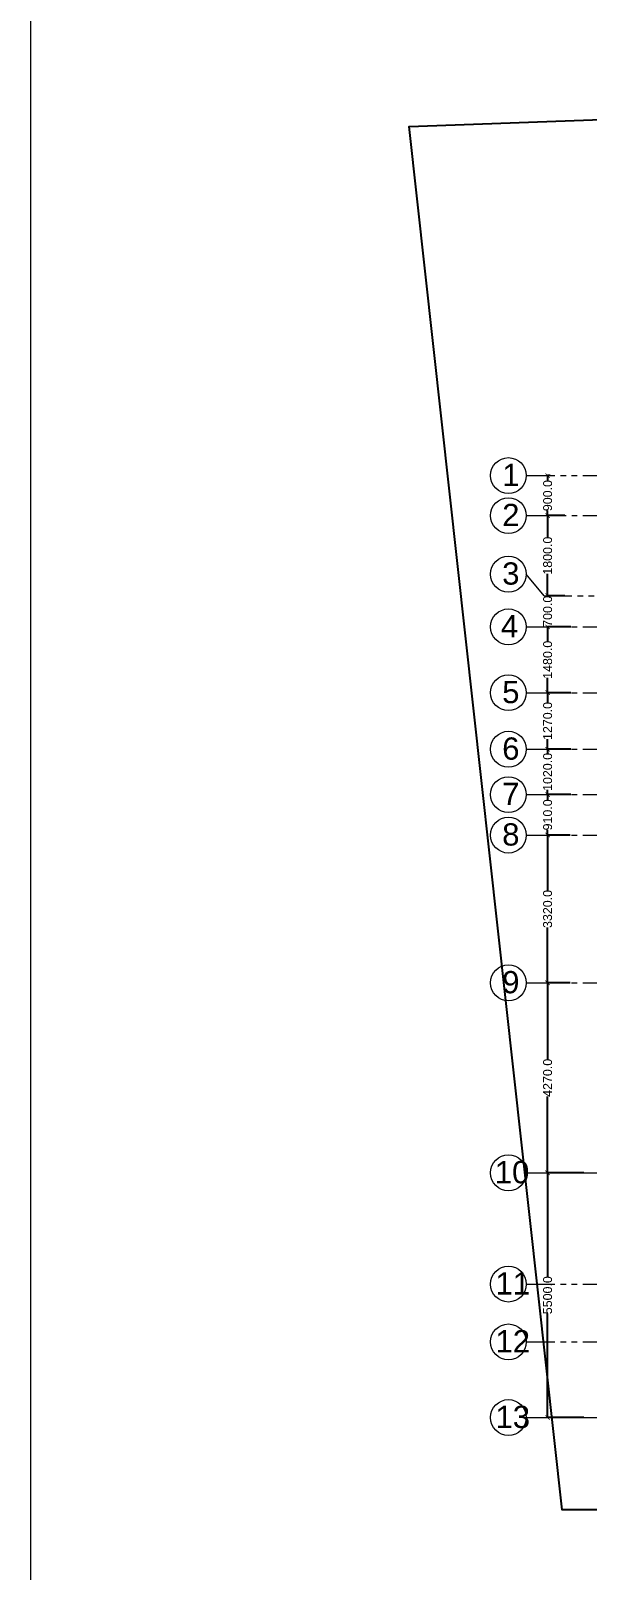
# Model space of a CAD drawing. Header units: millimetres. Extents: x 823088 to 974770, y -118861 to 5314.
# Drawn here: x 894155 to 906656, y -63880 to -29283 of the extents above; entities that cross this region are included whole.
import ezdxf

# ---------------------------------------------------------------- set-up
doc = ezdxf.new("R2010")
doc.units = ezdxf.units.MM
doc.header["$MEASUREMENT"] = 0
doc.linetypes.add('PHANTOM', pattern=[2.5, 1.25, -0.25, 0.25, -0.25, 0.25, -0.25])
doc.styles.get("Standard").update_dxf_attribs({"font": 'arial.ttf'})
doc.dimstyles.new('bigdim', dxfattribs={"dimtxt": 200, "dimasz": 100, "dimexe": 0.18, "dimexo": 0.0625, "dimgap": 0.09, "dimtad": 0, "dimdec": 1, "dimzin": 0, "dimdsep": 46, "dimtxsty": 'Standard', "dimblk": 'ARCHTICK', "dimblk1": 'ARCHTICK', "dimblk2": 'ARCHTICK', "dimcen": 0.09, "dimadec": 0, "dimazin": 0, "dimtfac": 1, "dimtdec": 1, "dimtofl": 0, "dimtmove": 0, "dimatfit": 3, "dimfxl": 1, "dimtolj": 1, "dimtzin": 0, "dimarcsym": 0})

# ---------------------------------------------------------------- blocks, each defined once
blk = doc.blocks.new('asdasdas')
at = {"color": 1, "lineweight": 25}
blk.add_lwpolyline([(920169, -28583), (920695, -60303), (906095, -60303), (902658, -29219)], close=True, dxfattribs=at)
blk = doc.blocks.new('_ArchTick')
at = {"color": 0, "linetype": 'ByBlock', "lineweight": 9, "const_width": 0.15}
blk.add_lwpolyline([(-0.5, -0.5), (0.5, 0.5)], dxfattribs=at)
blk = doc.blocks.new('*D103')
at = {"color": 0, "lineweight": -2, "transparency": 16777216}
for p, q in [((905820, -39279), (905767, -39279)), ((905767, -39279), (905767, -39392)), ((905767, -40179), (905767, -40066)), ((905820, -40179), (905767, -40179))]:
    blk.add_line(p, q, dxfattribs=at)
at = {"layer": 'Defpoints', "color": 0, "lineweight": 9, "transparency": 16777216}
for p in [(905820, -39279), (905767, -40179), (905820, -40179)]:
    blk.add_point(p, dxfattribs=at)
at = {"color": 0, "lineweight": -2, "transparency": 16777216, "xscale": 100, "yscale": 100, "zscale": 100}
for p, rotation in [((905767, -39279), 90), ((905767, -40179), 270)]:
    blk.add_blockref('_ArchTick', p, dxfattribs=dict(at, rotation=rotation))
at = {"color": 0, "lineweight": 9, "transparency": 16777216, "insert": (905767, -39729), "char_height": 200, "attachment_point": 5, "rotation": 90}
blk.add_mtext('\\A1;900.0', dxfattribs=at)
blk = doc.blocks.new('*D99')
at = {"color": 0, "lineweight": -2, "transparency": 16777216}
for p, q in [((906152, -40179), (905767, -40179)), ((905767, -40179), (905767, -40674)), ((905767, -41979), (905767, -41485)), ((906152, -41979), (905767, -41979))]:
    blk.add_line(p, q, dxfattribs=at)
at = {"layer": 'Defpoints', "color": 0, "lineweight": 9, "transparency": 16777216}
for p in [(906152, -40179), (905767, -41979), (906152, -41979)]:
    blk.add_point(p, dxfattribs=at)
at = {"color": 0, "lineweight": -2, "transparency": 16777216, "xscale": 100, "yscale": 100, "zscale": 100}
for p, rotation in [((905767, -40179), 90), ((905767, -41979), 270)]:
    blk.add_blockref('_ArchTick', p, dxfattribs=dict(at, rotation=rotation))
at = {"color": 0, "lineweight": 9, "transparency": 16777216, "insert": (905767, -41079), "char_height": 200, "attachment_point": 5, "rotation": 90}
blk.add_mtext('\\A1;1800.0', dxfattribs=at)
blk = doc.blocks.new('*D100')
at = {"color": 0, "lineweight": -2, "transparency": 16777216}
for p, q in [((906152, -41979), (905767, -41979)), ((905767, -41979), (905767, -41993)), ((905767, -42679), (905767, -42666)), ((906152, -42679), (905767, -42679))]:
    blk.add_line(p, q, dxfattribs=at)
at = {"layer": 'Defpoints', "color": 0, "lineweight": 9, "transparency": 16777216}
for p in [(906152, -41979), (905767, -42679), (906152, -42679)]:
    blk.add_point(p, dxfattribs=at)
at = {"color": 0, "lineweight": -2, "transparency": 16777216, "xscale": 100, "yscale": 100, "zscale": 100}
for p, rotation in [((905767, -41979), 90), ((905767, -42679), 270)]:
    blk.add_blockref('_ArchTick', p, dxfattribs=dict(at, rotation=rotation))
at = {"color": 0, "lineweight": 9, "transparency": 16777216, "insert": (905767, -42329), "char_height": 200, "attachment_point": 5, "rotation": 90}
blk.add_mtext('\\A1;700.0', dxfattribs=at)
blk = doc.blocks.new('*D101')
at = {"color": 0, "lineweight": -2, "transparency": 16777216}
for p, q in [((906286, -42679), (905767, -42679)), ((905767, -42679), (905767, -43014)), ((905767, -44159), (905767, -43825)), ((906286, -44159), (905767, -44159))]:
    blk.add_line(p, q, dxfattribs=at)
at = {"layer": 'Defpoints', "color": 0, "lineweight": 9, "transparency": 16777216}
for p in [(906286, -42679), (905767, -44159), (906286, -44159)]:
    blk.add_point(p, dxfattribs=at)
at = {"color": 0, "lineweight": -2, "transparency": 16777216, "xscale": 100, "yscale": 100, "zscale": 100}
for p, rotation in [((905767, -42679), 90), ((905767, -44159), 270)]:
    blk.add_blockref('_ArchTick', p, dxfattribs=dict(at, rotation=rotation))
at = {"color": 0, "lineweight": 9, "transparency": 16777216, "insert": (905767, -43419), "char_height": 200, "attachment_point": 5, "rotation": 90}
blk.add_mtext('\\A1;1480.0', dxfattribs=at)
blk = doc.blocks.new('*D102')
at = {"color": 0, "lineweight": -2, "transparency": 16777216}
for p, q in [((906286, -44159), (905766, -44159)), ((905767, -44159), (905767, -44389)), ((905767, -45429), (905767, -45200)), ((906286, -45429), (905766, -45429))]:
    blk.add_line(p, q, dxfattribs=at)
at = {"layer": 'Defpoints', "color": 0, "lineweight": 9, "transparency": 16777216}
for p in [(906286, -44159), (905767, -45429), (906286, -45429)]:
    blk.add_point(p, dxfattribs=at)
at = {"color": 0, "lineweight": -2, "transparency": 16777216, "xscale": 100, "yscale": 100, "zscale": 100}
for p, rotation in [((905767, -44159), 90), ((905767, -45429), 270)]:
    blk.add_blockref('_ArchTick', p, dxfattribs=dict(at, rotation=rotation))
at = {"color": 0, "lineweight": 9, "transparency": 16777216, "insert": (905767, -44794), "char_height": 200, "attachment_point": 5, "rotation": 90}
blk.add_mtext('\\A1;1270.0', dxfattribs=at)
blk = doc.blocks.new('*D96')
at = {"color": 0, "lineweight": -2, "transparency": 16777216}
for p, q in [((906286, -45429), (905766, -45429)), ((905767, -45429), (905767, -45534)), ((905767, -46449), (905767, -46345)), ((906286, -46449), (905766, -46449))]:
    blk.add_line(p, q, dxfattribs=at)
at = {"layer": 'Defpoints', "color": 0, "lineweight": 9, "transparency": 16777216}
for p in [(906286, -45429), (905767, -46449), (906286, -46449)]:
    blk.add_point(p, dxfattribs=at)
at = {"color": 0, "lineweight": -2, "transparency": 16777216, "xscale": 100, "yscale": 100, "zscale": 100}
for p, rotation in [((905767, -45429), 90), ((905767, -46449), 270)]:
    blk.add_blockref('_ArchTick', p, dxfattribs=dict(at, rotation=rotation))
at = {"color": 0, "lineweight": 9, "transparency": 16777216, "insert": (905767, -45939), "char_height": 200, "attachment_point": 5, "rotation": 90}
blk.add_mtext('\\A1;1020.0', dxfattribs=at)
blk = doc.blocks.new('*D97')
at = {"color": 0, "lineweight": -2, "transparency": 16777216}
for p, q in [((906286, -46449), (905766, -46449)), ((905767, -46449), (905767, -46567)), ((906276, -47359), (905766, -47359)), ((905767, -47359), (905767, -47241))]:
    blk.add_line(p, q, dxfattribs=at)
at = {"layer": 'Defpoints', "color": 0, "lineweight": 9, "transparency": 16777216}
for p in [(906286, -46449), (905767, -47359), (906276, -47359)]:
    blk.add_point(p, dxfattribs=at)
at = {"color": 0, "lineweight": -2, "transparency": 16777216, "xscale": 100, "yscale": 100, "zscale": 100}
for p, rotation in [((905767, -46449), 90), ((905767, -47359), 270)]:
    blk.add_blockref('_ArchTick', p, dxfattribs=dict(at, rotation=rotation))
at = {"color": 0, "lineweight": 9, "transparency": 16777216, "insert": (905767, -46904), "char_height": 200, "attachment_point": 5, "rotation": 90}
blk.add_mtext('\\A1;910.0', dxfattribs=at)
blk = doc.blocks.new('*D98')
at = {"color": 0, "lineweight": -2, "transparency": 16777216}
for p, q in [((906276, -47359), (905766, -47359)), ((905766, -47359), (905766, -48604)), ((905766, -50679), (905766, -49434)), ((906276, -50679), (905766, -50679))]:
    blk.add_line(p, q, dxfattribs=at)
at = {"layer": 'Defpoints', "color": 0, "lineweight": 9, "transparency": 16777216}
for p in [(906276, -47359), (905766, -50679), (906276, -50679)]:
    blk.add_point(p, dxfattribs=at)
at = {"color": 0, "lineweight": -2, "transparency": 16777216, "xscale": 100, "yscale": 100, "zscale": 100}
for p, rotation in [((905766, -47359), 90), ((905766, -50679), 270)]:
    blk.add_blockref('_ArchTick', p, dxfattribs=dict(at, rotation=rotation))
at = {"color": 0, "lineweight": 9, "transparency": 16777216, "insert": (905766, -49019), "char_height": 200, "attachment_point": 5, "rotation": 90}
blk.add_mtext('\\A1;3320.0', dxfattribs=at)
blk = doc.blocks.new('*D94')
at = {"color": 0, "lineweight": -2, "transparency": 16777216}
for p, q in [((906276, -50679), (905766, -50679)), ((905766, -50679), (905766, -52395)), ((905766, -54949), (905766, -53233)), ((906276, -54949), (905766, -54949))]:
    blk.add_line(p, q, dxfattribs=at)
at = {"layer": 'Defpoints', "color": 0, "lineweight": 9, "transparency": 16777216}
for p in [(906276, -50679), (905766, -54949), (906276, -54949)]:
    blk.add_point(p, dxfattribs=at)
at = {"color": 0, "lineweight": -2, "transparency": 16777216, "xscale": 100, "yscale": 100, "zscale": 100}
for p, rotation in [((905766, -50679), 90), ((905766, -54949), 270)]:
    blk.add_blockref('_ArchTick', p, dxfattribs=dict(at, rotation=rotation))
at = {"color": 0, "lineweight": 9, "transparency": 16777216, "insert": (905766, -52814), "char_height": 200, "attachment_point": 5, "rotation": 90}
blk.add_mtext('\\A1;4270.0', dxfattribs=at)
blk = doc.blocks.new('*D88')
at = {"color": 0, "lineweight": -2, "transparency": 16777216}
for p, q in [((906581, -54949), (905766, -54949)), ((905766, -54949), (905766, -57284)), ((905766, -60449), (905766, -58114)), ((906581, -60449), (905766, -60449))]:
    blk.add_line(p, q, dxfattribs=at)
at = {"layer": 'Defpoints', "color": 0, "lineweight": 9, "transparency": 16777216}
for p in [(906581, -54949), (905766, -60449), (906581, -60449)]:
    blk.add_point(p, dxfattribs=at)
at = {"color": 0, "lineweight": -2, "transparency": 16777216, "xscale": 100, "yscale": 100, "zscale": 100}
for p, rotation in [((905766, -54949), 90), ((905766, -60449), 270)]:
    blk.add_blockref('_ArchTick', p, dxfattribs=dict(at, rotation=rotation))
at = {"color": 0, "lineweight": 9, "transparency": 16777216, "insert": (905766, -57699), "char_height": 200, "attachment_point": 5, "rotation": 90}
blk.add_mtext('\\A1;5500.0', dxfattribs=at)

msp = doc.modelspace()

# ---------------------------------------------------------------- linework, layer by layer
at = {"color": 8, "linetype": 'PHANTOM', "lineweight": 9, "ltscale": 500}
for p, q in [((905306.63, -39279.19), (920842.13, -39279.19)), ((905306.81, -40179.19), (920842.31, -40179.19)), ((905688.63, -41979.19), (920531.13, -41979.19)), ((905306.63, -42679.19), (920842.13, -42679.19)), ((905306.63, -44159.19), (920842.13, -44159.19)), ((905306.63, -45429.19), (920842.13, -45429.19)), ((905306.63, -46449.19), (920842.13, -46449.19)), ((905306.63, -47359.19), (920842.13, -47359.19)), ((905306.63, -50679.19), (920842.13, -50679.19)), ((905306.63, -54949.19), (920842.13, -54949.19)), ((905306.63, -57449.19), (920842.13, -57449.19)), ((905306.63, -58749.19), (920842.13, -58749.19)), ((905306.63, -60449.19), (920842.13, -60449.19))]:
    msp.add_line(p, q, dxfattribs=at)
at = {"color": 8, "lineweight": 9}
msp.add_line((905688.63, -41979.19), (905287.69, -41494.69), dxfattribs=at)
at = {"color": 6, "lineweight": 9}
msp.add_lwpolyline([(894154.87, -20244.18), (928792, -20244.18), (928792, -118861.2), (894154.87, -118861.2)], close=True, dxfattribs=at)
at = {"color": 3, "lineweight": 9}
for centre in [(904884.78, -39279.19), (904884.96, -40179.19), (904884.78, -41494.69), (904884.78, -42679.19), (904884.78, -44159.19), (904884.78, -45429.19), (904884.78, -46449.19), (904884.78, -47359.19), (904884.78, -50679.19), (904884.78, -54949.19), (904884.78, -57449.19), (904884.78, -58749.19), (904884.78, -60449.19)]:
    msp.add_circle(centre, 402.91, dxfattribs=at)

# ---------------------------------------------------------------- block references
at = {"color": 8, "lineweight": 9}
msp.add_blockref('asdasdas', (0, -2217.27), dxfattribs=at)

# ---------------------------------------------------------------- texts
at = {"color": 8, "lineweight": 9, "char_height": 500, "attachment_point": 1}
for s, insert in [('{\\C256;1}', (904745.97, -39014.15)), ('{\\C256;2}', (904746.15, -39914.15)), ('{\\C256;3}', (904745.97, -41229.65)), ('{\\C256;4}', (904715.47, -42414.15)), ('{\\C256;5}', (904745.97, -43894.15)), ('{\\C256;6}', (904745.97, -45164.15)), ('{\\C256;7}', (904745.97, -46184.15)), ('{\\C256;8}', (904745.97, -47094.15)), ('{\\C256;9}', (904745.97, -50414.15)), ('{\\C256;10}', (904579.47, -54684.15)), ('{\\C256;11}', (904595.47, -57184.15)), ('{\\C256;12}', (904595.47, -58484.15)), ('{\\C256;13}', (904595.47, -60184.15))]:
    msp.add_mtext_dynamic_manual_height_columns(s, width=2891.5, gutter_width=1, heights=[0], dxfattribs=dict(at, insert=insert))

# ---------------------------------------------------------------- dimensions: what is measured, and where the dimension line sits
at = {"color": 8, "lineweight": 9}
for base, p1, p2, picture, middle in [((905767.09, -40179.19), (905819.66, -39279.19), (905819.66, -40179.19), '*D103', (905767.09, -39729.19)), ((905766.91, -41979.19), (906152.03, -40179.19), (906152.03, -41979.19), '*D99', (905766.91, -41079.19)), ((905766.73, -42679.19), (906152.03, -41979.19), (906152.03, -42679.19), '*D100', (905766.73, -42329.19)), ((905766.73, -44159.19), (906285.58, -42679.19), (906285.58, -44159.19), '*D101', (905766.73, -43419.19)), ((905766.55, -45429.19), (906285.58, -44159.19), (906285.58, -45429.19), '*D102', (905766.55, -44794.19)), ((905766.55, -46449.19), (906285.58, -45429.19), (906285.58, -46449.19), '*D96', (905766.55, -45939.19)), ((905766.55, -47359.19), (906285.58, -46449.19), (906276.38, -47359.19), '*D97', (905766.55, -46904.19)), ((905766.37, -50679.19), (906276.38, -47359.19), (906276.38, -50679.19), '*D98', (905766.37, -49019.19)), ((905766.19, -54949.19), (906276.38, -50679.19), (906276.38, -54949.19), '*D94', (905766.19, -52814.19)), ((905766.01, -60449.19), (906580.62, -54949.19), (906580.62, -60449.19), '*D88', (905766.01, -57699.19))]:
    dim = msp.add_linear_dim(base=base, p1=p1, p2=p2, angle=90, dimstyle='bigdim', dxfattribs=at)
    dim.commit()
    dim.dimension.update_dxf_attribs({"geometry": picture, "text_midpoint": middle})

doc.saveas('drawing.dxf')
